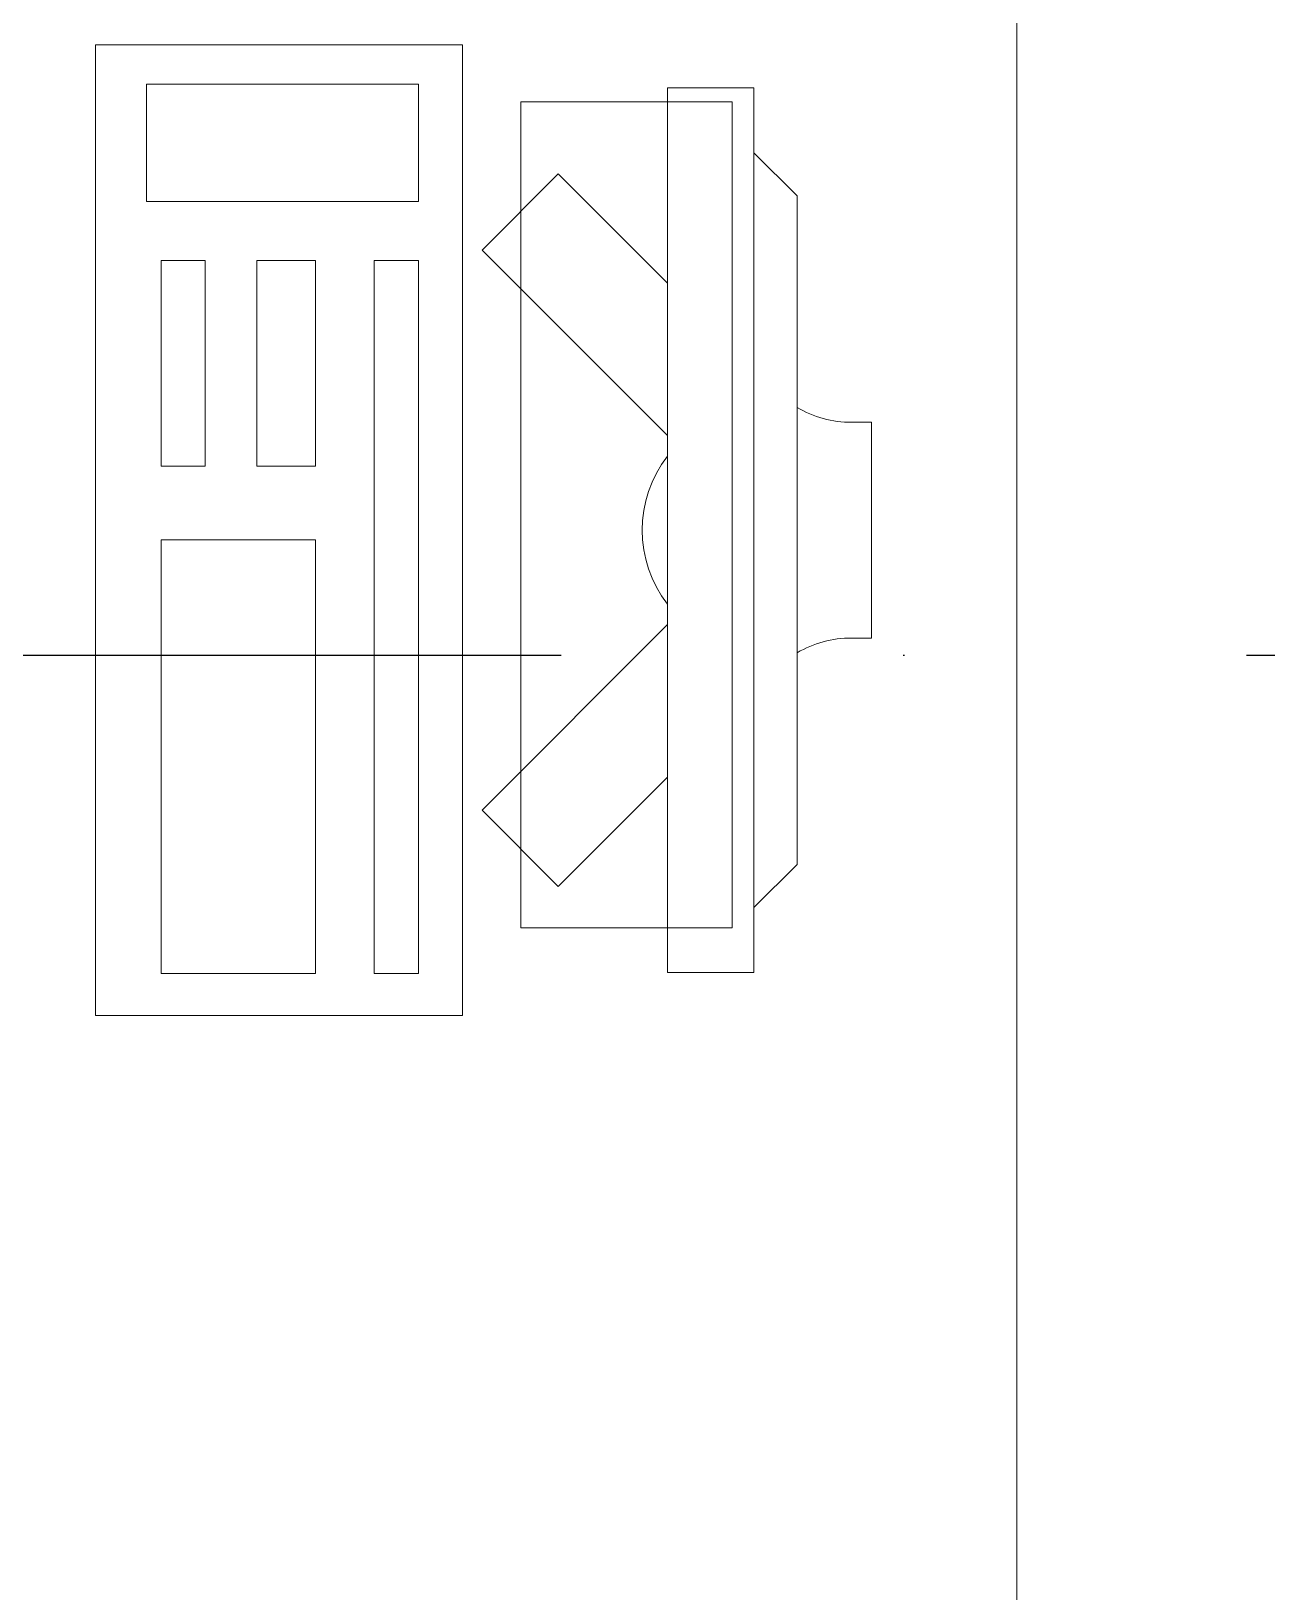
# Model space of a CAD drawing. Header units: inches. Extents: x -246178 to 57169, y -29325 to 19878.
# Drawn here: x 32490 to 33063, y -8500 to -7776 of the extents above; entities that cross this region are included whole.
import ezdxf

# ---------------------------------------------------------------- set-up
doc = ezdxf.new("R2010")
doc.units = ezdxf.units.IN
doc.header["$LTSCALE"] = 25
doc.header["$MEASUREMENT"] = 0
doc.linetypes.add('DASHDOT', pattern=[25.4, 12.7, -6.35, 0, -6.35])
doc.layers.get('0').update_dxf_attribs({"color": 8})
doc.layers.add('00-Ground Floor$0$LOADING', color=253, linetype='Continuous', lineweight=5)
doc.layers.add('F-ALRM-CLNG-CNDT', color=51, linetype='DASHDOT', lineweight=25)

# ---------------------------------------------------------------- blocks, each defined once
blk = doc.blocks.new('00-Ground Floor$0$GF21043-P')
at = {"color": 0}
blk.add_line((0.8, 0.75), (-0.8, 0.75), dxfattribs=at)
blk = doc.blocks.new('00-Ground Floor$0$ITCWLS1-P')
at = {"layer": '00-Ground Floor$0$LOADING'}
for p, q in [((-0.17, 0.45), (-0.17, 0)), ((-0.17, 0.45), (0, 0.45)), ((0, 0.45), (0, 0)), ((-0.26509, 0.43, 0), (-0.30509, 0.43, 0)), ((-0.30509, 0.43, 0), (-0.30509, 0.02, 0)), ((-0.26509, 0.43, 0), (-0.26509, 0.02, 0)), ((-0.14957, 0.43047), (-0.12914, 0.43047)), ((-0.12914, 0.43047), (-0.12914, 0.40893)), ((-0.197, 0.40939), (-0.295, 0.40939)), ((-0.295, 0.02639), (-0.295, 0.40939)), ((-0.197, 0.02639), (-0.197, 0.40939)), ((-0.32509, 0.38, 0), (-0.30509, 0.4, 0)), ((-0.32509, 0.38, 0), (-0.32509, 0.07, 0)), ((-0.35032, 0.275), (-0.35961, 0.275)), ((-0.35961, 0.175), (-0.35961, 0.275)), ((-0.35032, 0.175), (-0.35961, 0.175)), ((-0.32509, 0.07, 0), (-0.30509, 0.05, 0)), ((-0.197, 0.02639), (-0.295, 0.02639)), ((-0.30509, 0.02, 0), (-0.26509, 0.02, 0)), ((-0.17, 0), (0, 0))]:
    blk.add_line(p, q, dxfattribs=at)
at = {"layer": '00-Ground Floor$0$LOADING', "extrusion": (2.48281e-10, 3.18408e-10, -1)}
for p, q in [((-0.26509, 0.33952), (-0.21443, 0.39019)), ((-0.17907, 0.35483), (-0.21443, 0.39019)), ((-0.26509, 0.26881), (-0.17907, 0.35483))]:
    blk.add_line(p, q, dxfattribs=at)
at = {"layer": '00-Ground Floor$0$LOADING', "extrusion": (2.48281e-10, -3.18408e-10, -1)}
for p, q in [((-0.26509, 0.18119), (-0.17907, 0.09517)), ((-0.26509, 0.11048), (-0.21443, 0.05981)), ((-0.17907, 0.09517), (-0.21443, 0.05981))]:
    blk.add_line(p, q, dxfattribs=at)
at = {"layer": '00-Ground Floor$0$LOADING'}
for points in [[(-0.12914, 0.40893), (-0.12914, 0.09996), (-0.14957, 0.09996), (-0.14957, 0.43047)], [(-0.14957, 0.09997), (-0.14957, 0.09997), (-0.14957, 0.09997), (-0.14957, 0.09997), (-0.14957, 0.09997), (-0.14957, 0.09997), (-0.14957, 0.09997), (-0.14957, 0.09997), (-0.14957, 0.09997)], [(-0.14957, 0.09997), (-0.14957, 0.09997), (-0.14957, 0.09997), (-0.14957, 0.09997), (-0.14957, 0.09997), (-0.14957, 0.09997), (-0.14957, 0.09997), (-0.14957, 0.09997), (-0.14957, 0.09997), (-0.14957, 0.09997), (-0.14957, 0.09997), (-0.14957, 0.09997), (-0.14957, 0.09997), (-0.14957, 0.09997), (-0.14957, 0.09997), (-0.14957, 0.09997), (-0.14957, 0.09997), (-0.14957, 0.09997)], [(-0.14957, 0.09996), (-0.14957, 0.09996), (-0.14957, 0.09996), (-0.14957, 0.09996), (-0.14957, 0.09996), (-0.14957, 0.09996), (-0.14957, 0.09996), (-0.14957, 0.09996), (-0.14957, 0.09996), (-0.14957, 0.09996)], [(-0.14957, 0.09996), (-0.14957, 0.09996), (-0.14957, 0.09996), (-0.14957, 0.09996), (-0.14957, 0.09996), (-0.14957, 0.09996), (-0.14957, 0.09996)], [(-0.14957, 0.09997), (-0.14957, 0.09997), (-0.14957, 0.09997), (-0.14957, 0.09997), (-0.14957, 0.09997), (-0.14957, 0.09997), (-0.14957, 0.09997), (-0.14957, 0.09997), (-0.14957, 0.09997), (-0.14957, 0.09997)], [(-0.14957, 0.09997), (-0.14957, 0.09997), (-0.14957, 0.09997), (-0.14957, 0.09997), (-0.14957, 0.09997), (-0.14957, 0.09997), (-0.14957, 0.09997), (-0.14957, 0.09997), (-0.14957, 0.09997), (-0.14957, 0.09997), (-0.14957, 0.09997), (-0.14957, 0.09997), (-0.14957, 0.09997), (-0.14957, 0.09997), (-0.14957, 0.09997)], [(-0.14957, 0.09997), (-0.14957, 0.09997), (-0.14957, 0.09997), (-0.14957, 0.09997), (-0.14957, 0.09997), (-0.14957, 0.09997), (-0.14957, 0.09997), (-0.14957, 0.09997), (-0.14957, 0.09997), (-0.14957, 0.09997)], [(-0.14957, 0.09997), (-0.14957, 0.09997), (-0.14957, 0.09997), (-0.14957, 0.09997), (-0.14957, 0.09997), (-0.14957, 0.09997), (-0.14957, 0.09997), (-0.14957, 0.09997), (-0.14957, 0.09997), (-0.14957, 0.09997)], [(-0.14957, 0.09996), (-0.14957, 0.09996), (-0.14957, 0.09996), (-0.14957, 0.09996), (-0.14957, 0.09996), (-0.14957, 0.09996), (-0.14957, 0.09996), (-0.14957, 0.09996), (-0.14957, 0.09996), (-0.14957, 0.09996), (-0.14957, 0.09996), (-0.14957, 0.09996), (-0.14957, 0.09996), (-0.14957, 0.09996), (-0.14957, 0.09996), (-0.14957, 0.09996), (-0.14957, 0.09996), (-0.14957, 0.09996), (-0.14957, 0.09997), (-0.14957, 0.09997), (-0.14957, 0.09997), (-0.14957, 0.09997), (-0.14957, 0.09997), (-0.14957, 0.09997), (-0.14957, 0.09997), (-0.14957, 0.09997), (-0.14957, 0.09997), (-0.14957, 0.09997), (-0.14957, 0.09997), (-0.14957, 0.09997), (-0.14957, 0.09997), (-0.14957, 0.09997), (-0.14956, 0.09997), (-0.14956, 0.09997), (-0.14956, 0.09997), (-0.14956, 0.09996), (-0.14956, 0.09996), (-0.14956, 0.09996), (-0.14956, 0.09996), (-0.14956, 0.09996), (-0.14956, 0.09996), (-0.14956, 0.09996), (-0.14956, 0.09996), (-0.14956, 0.09996), (-0.14956, 0.09996), (-0.14956, 0.09996), (-0.14956, 0.09996), (-0.14956, 0.09996), (-0.14957, 0.09996), (-0.14957, 0.09996), (-0.14957, 0.09996), (-0.14957, 0.09996), (-0.14957, 0.09996), (-0.14957, 0.09996)], [(-0.14957, 0.09996), (-0.14957, 0.09996), (-0.14957, 0.09996), (-0.14957, 0.09996), (-0.14957, 0.09996), (-0.14957, 0.09996), (-0.14957, 0.09996), (-0.14957, 0.09996), (-0.14957, 0.09996), (-0.14957, 0.09996), (-0.14957, 0.09997), (-0.14957, 0.09997), (-0.14957, 0.09997), (-0.14957, 0.09996), (-0.14957, 0.09996), (-0.14957, 0.09996), (-0.14957, 0.09996), (-0.14957, 0.09996), (-0.14957, 0.09996), (-0.14957, 0.09997), (-0.14957, 0.09997), (-0.14957, 0.09997), (-0.14957, 0.09997), (-0.14957, 0.09997), (-0.14957, 0.09997), (-0.14957, 0.09997), (-0.14957, 0.09997), (-0.14957, 0.09997), (-0.14957, 0.09997), (-0.14957, 0.09997), (-0.14957, 0.09997), (-0.14957, 0.09997), (-0.14957, 0.09997), (-0.14957, 0.09997), (-0.14957, 0.09997), (-0.14957, 0.09997), (-0.14957, 0.09997), (-0.14957, 0.09997), (-0.14957, 0.09997), (-0.14957, 0.09997), (-0.14957, 0.09997), (-0.14957, 0.09997), (-0.14957, 0.09997), (-0.14957, 0.09997), (-0.14957, 0.09997), (-0.14957, 0.09997), (-0.14957, 0.09997), (-0.14957, 0.09997), (-0.14957, 0.09997), (-0.14957, 0.09997), (-0.14957, 0.09997), (-0.14957, 0.09997), (-0.14957, 0.09997), (-0.14957, 0.09997), (-0.14957, 0.09997), (-0.14957, 0.09997), (-0.14957, 0.09997), (-0.14957, 0.09997), (-0.14957, 0.09997), (-0.14957, 0.09997), (-0.14957, 0.09997), (-0.14957, 0.09997), (-0.14957, 0.09997), (-0.14957, 0.09997), (-0.14957, 0.09997), (-0.14957, 0.09997), (-0.14957, 0.09997), (-0.14957, 0.09997), (-0.14957, 0.09997), (-0.14957, 0.09997), (-0.14957, 0.09997), (-0.14957, 0.09997), (-0.14957, 0.09997), (-0.14957, 0.09997), (-0.14957, 0.09997), (-0.14957, 0.09997), (-0.14957, 0.09997), (-0.14957, 0.09997), (-0.14957, 0.09997), (-0.14957, 0.09997), (-0.14956, 0.09997), (-0.14957, 0.09997), (-0.14957, 0.09997), (-0.14957, 0.09997), (-0.14957, 0.09997), (-0.14956, 0.09997), (-0.14957, 0.09997), (-0.14957, 0.09997), (-0.14957, 0.09997), (-0.14957, 0.09997), (-0.14957, 0.09997), (-0.14957, 0.09997), (-0.14957, 0.09997), (-0.14957, 0.09997), (-0.14957, 0.09997), (-0.14957, 0.09997), (-0.14956, 0.09997), (-0.14957, 0.09996), (-0.14957, 0.09996), (-0.14957, 0.09996), (-0.14956, 0.09996), (-0.14957, 0.09996), (-0.14957, 0.09996), (-0.14957, 0.09996), (-0.14957, 0.09996), (-0.14957, 0.09996), (-0.14957, 0.09996), (-0.14957, 0.09996), (-0.14957, 0.09996), (-0.14957, 0.09996), (-0.14957, 0.09996)], [(-0.14957, 0.09996), (-0.14957, 0.09996), (-0.14957, 0.09996), (-0.14957, 0.09996), (-0.14957, 0.09996), (-0.14957, 0.09996), (-0.14957, 0.09996), (-0.14957, 0.09996)], [(-0.14957, 0.09996), (-0.14957, 0.09996), (-0.14957, 0.09996), (-0.14957, 0.09996), (-0.14957, 0.09996), (-0.14957, 0.09996), (-0.14957, 0.09996), (-0.14957, 0.09996), (-0.14957, 0.09996), (-0.14957, 0.09996), (-0.14957, 0.09996), (-0.14957, 0.09996), (-0.14957, 0.09996), (-0.14957, 0.09996), (-0.14957, 0.09996), (-0.14957, 0.09996), (-0.14957, 0.09996), (-0.14957, 0.09996), (-0.14957, 0.09996), (-0.14957, 0.09996), (-0.14957, 0.09996), (-0.14957, 0.09996), (-0.14957, 0.09996), (-0.14957, 0.09996), (-0.14957, 0.09996), (-0.14957, 0.09996), (-0.14957, 0.09996), (-0.14957, 0.09996), (-0.14957, 0.09996), (-0.14957, 0.09996), (-0.14957, 0.09996), (-0.14957, 0.09996), (-0.14957, 0.09996), (-0.14957, 0.09996), (-0.14957, 0.09996), (-0.14957, 0.09996), (-0.14957, 0.09996), (-0.14957, 0.09996), (-0.14957, 0.09996), (-0.14957, 0.09996), (-0.14957, 0.09996), (-0.14957, 0.09996), (-0.14957, 0.09996), (-0.14957, 0.09996), (-0.14957, 0.09996), (-0.14957, 0.09996), (-0.14957, 0.09996), (-0.14957, 0.09996), (-0.14956, 0.09996), (-0.14956, 0.09996), (-0.14956, 0.09996), (-0.14956, 0.09996), (-0.14957, 0.09996), (-0.14957, 0.09996), (-0.14957, 0.09996), (-0.14957, 0.09996), (-0.14957, 0.09996), (-0.14957, 0.09996), (-0.14956, 0.09996), (-0.14957, 0.09996), (-0.14957, 0.09996), (-0.14957, 0.09996), (-0.14957, 0.09996), (-0.14957, 0.09996), (-0.14957, 0.09996), (-0.14957, 0.09996), (-0.14957, 0.09996), (-0.14957, 0.09996), (-0.14957, 0.09996), (-0.14956, 0.09996), (-0.14956, 0.09996), (-0.14957, 0.09996), (-0.14957, 0.09996), (-0.14957, 0.09996), (-0.14957, 0.09996), (-0.14957, 0.09996), (-0.14957, 0.09996), (-0.14957, 0.09996), (-0.14957, 0.09996), (-0.14957, 0.09996), (-0.14957, 0.09996), (-0.14957, 0.09996), (-0.14957, 0.09996), (-0.14957, 0.09996), (-0.14957, 0.09996), (-0.14957, 0.09996), (-0.14957, 0.09996), (-0.14957, 0.09996), (-0.14957, 0.09996)], [(-0.14957, 0.09996), (-0.14957, 0.09996), (-0.14957, 0.09996), (-0.14957, 0.09996), (-0.14957, 0.09996), (-0.14957, 0.09996), (-0.14957, 0.09996), (-0.14957, 0.09996), (-0.14957, 0.09996), (-0.14957, 0.09996), (-0.14957, 0.09996), (-0.14957, 0.09996)], [(-0.14957, 0.09996), (-0.14957, 0.09996), (-0.14956, 0.09996), (-0.14956, 0.09996), (-0.14956, 0.09996), (-0.14956, 0.09996), (-0.14957, 0.09996)], [(-0.14957, 0.09996), (-0.14957, 0.09996), (-0.14957, 0.09996), (-0.14957, 0.09996), (-0.14957, 0.09996), (-0.14957, 0.09996), (-0.14957, 0.09996), (-0.14957, 0.09996), (-0.14957, 0.09996), (-0.14956, 0.09996), (-0.14956, 0.09996), (-0.14956, 0.09996), (-0.14956, 0.09996), (-0.14956, 0.09996), (-0.14956, 0.09996), (-0.14956, 0.09996), (-0.14957, 0.09996)]]:
    blk.add_lwpolyline(points, dxfattribs=at)
for points in [[(-0.1019, 0.43047), (-0.03039, 0.43047), (-0.03039, 0.22944), (-0.1019, 0.22944)], [(-0.1019, 0.19536), (-0.07466, 0.19536), (-0.07466, 0.09996), (-0.1019, 0.09996)], [(-0.03039, 0.19536), (-0.05082, 0.19536), (-0.05082, 0.09996), (-0.03039, 0.09996)], [(-0.14956, 0.09996), (-0.14956, 0.09996), (-0.14956, 0.09996), (-0.14956, 0.09996), (-0.14956, 0.09996), (-0.14956, 0.09996), (-0.14956, 0.09996), (-0.14956, 0.09996), (-0.14957, 0.09996), (-0.14957, 0.09996), (-0.14957, 0.09996), (-0.14957, 0.09996), (-0.14957, 0.09996), (-0.14957, 0.09996), (-0.14957, 0.09996), (-0.14957, 0.09996), (-0.14957, 0.09996), (-0.14957, 0.09996), (-0.14957, 0.09996), (-0.14957, 0.09996), (-0.14957, 0.09996), (-0.14957, 0.09996), (-0.14957, 0.09996), (-0.14957, 0.09996), (-0.14957, 0.09996), (-0.14957, 0.09996), (-0.14957, 0.09996), (-0.14957, 0.09996), (-0.14957, 0.09996), (-0.14957, 0.09996), (-0.14957, 0.09996), (-0.14957, 0.09996), (-0.14957, 0.09996), (-0.14957, 0.09996), (-0.14957, 0.09996), (-0.14957, 0.09996), (-0.14957, 0.09996), (-0.14957, 0.09996), (-0.14957, 0.09996), (-0.14957, 0.09996), (-0.14957, 0.09996), (-0.14957, 0.09996), (-0.14957, 0.09996), (-0.14957, 0.09996), (-0.14957, 0.09996), (-0.14957, 0.09996), (-0.14957, 0.09996), (-0.14957, 0.09996), (-0.14957, 0.09996), (-0.14957, 0.09996), (-0.14957, 0.09996), (-0.14957, 0.09996), (-0.14957, 0.09996), (-0.14957, 0.09996), (-0.14957, 0.09996), (-0.14957, 0.09996), (-0.14957, 0.09996), (-0.14956, 0.09996), (-0.14956, 0.09996), (-0.14956, 0.09996), (-0.14956, 0.09996), (-0.14956, 0.09996), (-0.14956, 0.09996), (-0.14956, 0.09996), (-0.14956, 0.09996), (-0.14956, 0.09996), (-0.14956, 0.09996), (-0.14956, 0.09996), (-0.14956, 0.09996), (-0.14956, 0.09996), (-0.14956, 0.09996), (-0.14956, 0.09996), (-0.14956, 0.09996), (-0.14956, 0.09996), (-0.14956, 0.09996), (-0.14956, 0.09996), (-0.14956, 0.09996), (-0.14956, 0.09996), (-0.14956, 0.09996), (-0.14956, 0.09996), (-0.14956, 0.09996), (-0.14956, 0.09996), (-0.14956, 0.09996), (-0.14956, 0.09996), (-0.14956, 0.09996), (-0.14956, 0.09996), (-0.14956, 0.09996), (-0.14956, 0.09996), (-0.14956, 0.09996), (-0.14957, 0.09996), (-0.14957, 0.09996), (-0.14957, 0.09996), (-0.14957, 0.09996), (-0.14957, 0.09996), (-0.14957, 0.09996), (-0.14957, 0.09996), (-0.14957, 0.09996), (-0.14957, 0.09996), (-0.14957, 0.09996), (-0.14957, 0.09996), (-0.14957, 0.09996), (-0.14957, 0.09996), (-0.14957, 0.09996), (-0.14957, 0.09996), (-0.14957, 0.09996), (-0.14957, 0.09996), (-0.14957, 0.09996), (-0.14957, 0.09996), (-0.14957, 0.09996), (-0.14957, 0.09996), (-0.14957, 0.09996), (-0.14957, 0.09996), (-0.14957, 0.09996), (-0.14957, 0.09996), (-0.14957, 0.09996), (-0.14957, 0.09996), (-0.14957, 0.09996), (-0.14957, 0.09996), (-0.14957, 0.09996), (-0.14957, 0.09996), (-0.14957, 0.09996), (-0.14957, 0.09996), (-0.14957, 0.09996), (-0.14957, 0.09996), (-0.14957, 0.09996), (-0.14957, 0.09996), (-0.14957, 0.09996), (-0.14957, 0.09996), (-0.14957, 0.09996), (-0.14957, 0.09996), (-0.14957, 0.09996), (-0.14957, 0.09996), (-0.14957, 0.09996), (-0.14957, 0.09996), (-0.14957, 0.09996), (-0.14957, 0.09996), (-0.14957, 0.09996), (-0.14957, 0.09996), (-0.14957, 0.09996), (-0.14957, 0.09996), (-0.14957, 0.09996), (-0.14957, 0.09996), (-0.14957, 0.09996), (-0.14957, 0.09996), (-0.14957, 0.09996), (-0.14957, 0.09996), (-0.14957, 0.09996), (-0.14957, 0.09996), (-0.14957, 0.09996), (-0.14957, 0.09996), (-0.14957, 0.09996), (-0.14957, 0.09996), (-0.14957, 0.09996), (-0.14957, 0.09996), (-0.14956, 0.09996), (-0.14956, 0.09996), (-0.14956, 0.09996), (-0.14956, 0.09996), (-0.14956, 0.09996), (-0.14956, 0.09996), (-0.14956, 0.09996), (-0.14956, 0.09996), (-0.14956, 0.09996), (-0.14956, 0.09996), (-0.14956, 0.09996), (-0.14956, 0.09996), (-0.14956, 0.09996), (-0.14956, 0.09996), (-0.14956, 0.09996), (-0.14956, 0.09996), (-0.14956, 0.09996), (-0.14956, 0.09996), (-0.14956, 0.09996), (-0.14956, 0.09996), (-0.14956, 0.09996), (-0.14956, 0.09996), (-0.14956, 0.09996), (-0.14956, 0.09996), (-0.14956, 0.09996), (-0.14956, 0.09996), (-0.14956, 0.09996), (-0.14956, 0.09996), (-0.14956, 0.09996), (-0.14956, 0.09996), (-0.14956, 0.09996), (-0.14956, 0.09996), (-0.14956, 0.09996), (-0.14956, 0.09996), (-0.14956, 0.09996), (-0.14956, 0.09996), (-0.14956, 0.09996), (-0.14956, 0.09996), (-0.14956, 0.09996), (-0.14956, 0.09996), (-0.14956, 0.09996), (-0.14956, 0.09996), (-0.14956, 0.09996), (-0.14956, 0.09996), (-0.14956, 0.09996), (-0.14956, 0.09996), (-0.14956, 0.09996), (-0.14957, 0.09996), (-0.14957, 0.09996), (-0.14957, 0.09996), (-0.14957, 0.09996), (-0.14957, 0.09996), (-0.14957, 0.09996), (-0.14957, 0.09996), (-0.14957, 0.09996), (-0.14957, 0.09996), (-0.14957, 0.09996), (-0.14957, 0.09996), (-0.14957, 0.09996), (-0.14957, 0.09996), (-0.14957, 0.09996), (-0.14957, 0.09996), (-0.14957, 0.09996), (-0.14957, 0.09996), (-0.14957, 0.09996), (-0.14957, 0.09996), (-0.14957, 0.09996), (-0.14957, 0.09996), (-0.14957, 0.09996), (-0.14957, 0.09996), (-0.14957, 0.09996), (-0.14957, 0.09996), (-0.14957, 0.09996), (-0.14957, 0.09996), (-0.14957, 0.09996), (-0.14957, 0.09996), (-0.14957, 0.09996), (-0.14957, 0.09996), (-0.14957, 0.09996), (-0.14957, 0.09996), (-0.14957, 0.09996), (-0.14956, 0.09996), (-0.14956, 0.09996), (-0.14956, 0.09996), (-0.14956, 0.09996), (-0.14956, 0.09996), (-0.14956, 0.09996), (-0.14956, 0.09996), (-0.14956, 0.09996), (-0.14956, 0.09996), (-0.14956, 0.09996), (-0.14956, 0.09996), (-0.14956, 0.09996), (-0.14956, 0.09996), (-0.14956, 0.09996), (-0.14956, 0.09996), (-0.14956, 0.09996), (-0.14956, 0.09996), (-0.14956, 0.09996), (-0.14956, 0.09996), (-0.14956, 0.09996), (-0.14956, 0.09996), (-0.14956, 0.09996), (-0.14956, 0.09996), (-0.14956, 0.09996), (-0.14956, 0.09996), (-0.14956, 0.09996), (-0.14956, 0.09996), (-0.14956, 0.09996), (-0.14956, 0.09996), (-0.14956, 0.09996), (-0.14956, 0.09996), (-0.14956, 0.09996), (-0.14956, 0.09996), (-0.14956, 0.09996), (-0.14956, 0.09996), (-0.14956, 0.09996), (-0.14956, 0.09996), (-0.14956, 0.09996), (-0.14956, 0.09996), (-0.14956, 0.09996), (-0.14956, 0.09996), (-0.14956, 0.09996)], [(-0.14957, 0.09996), (-0.14957, 0.09996), (-0.14957, 0.09996), (-0.14957, 0.09996), (-0.14957, 0.09996), (-0.14957, 0.09996), (-0.14957, 0.09996), (-0.14957, 0.09996), (-0.14957, 0.09996), (-0.14957, 0.09996), (-0.14957, 0.09996), (-0.14957, 0.09996), (-0.14957, 0.09996), (-0.14957, 0.09996), (-0.14957, 0.09996), (-0.14957, 0.09996), (-0.14957, 0.09996), (-0.14957, 0.09996), (-0.14957, 0.09996), (-0.14957, 0.09996), (-0.14957, 0.09996), (-0.14957, 0.09996), (-0.14957, 0.09996), (-0.14957, 0.09996), (-0.14957, 0.09996), (-0.14957, 0.09996), (-0.14957, 0.09996), (-0.14957, 0.09996), (-0.14957, 0.09996), (-0.14957, 0.09996), (-0.14957, 0.09996), (-0.14957, 0.09996), (-0.14957, 0.09996), (-0.14957, 0.09996), (-0.14957, 0.09996), (-0.14957, 0.09996), (-0.14957, 0.09996), (-0.14957, 0.09996), (-0.14957, 0.09996), (-0.14957, 0.09996), (-0.14957, 0.09996), (-0.14957, 0.09996), (-0.14957, 0.09996), (-0.14957, 0.09996), (-0.14957, 0.09996), (-0.14957, 0.09996), (-0.14957, 0.09996), (-0.14957, 0.09996), (-0.14957, 0.09996), (-0.14957, 0.09996), (-0.14957, 0.09996), (-0.14957, 0.09996), (-0.14957, 0.09996), (-0.14957, 0.09996), (-0.14957, 0.09996), (-0.14957, 0.09996), (-0.14957, 0.09996), (-0.14957, 0.09996), (-0.14957, 0.09996), (-0.14957, 0.09996), (-0.14957, 0.09996), (-0.14957, 0.09996), (-0.14957, 0.09996), (-0.14957, 0.09996), (-0.14957, 0.09996), (-0.14957, 0.09996), (-0.14957, 0.09996), (-0.14957, 0.09996), (-0.14957, 0.09996), (-0.14957, 0.09996), (-0.14957, 0.09996), (-0.14957, 0.09996), (-0.14957, 0.09996), (-0.14957, 0.09996), (-0.14957, 0.09996), (-0.14957, 0.09996), (-0.14957, 0.09996), (-0.14957, 0.09996), (-0.14957, 0.09996), (-0.14957, 0.09996), (-0.14957, 0.09996), (-0.14957, 0.09996), (-0.14957, 0.09996), (-0.14957, 0.09996), (-0.14957, 0.09996), (-0.14957, 0.09996), (-0.14957, 0.09996), (-0.14957, 0.09996), (-0.14957, 0.09996), (-0.14957, 0.09996), (-0.14957, 0.09996), (-0.14957, 0.09996), (-0.14957, 0.09996), (-0.14957, 0.09996), (-0.14957, 0.09996), (-0.14957, 0.09996), (-0.14957, 0.09996), (-0.14957, 0.09996), (-0.14957, 0.09996), (-0.14957, 0.09996), (-0.14957, 0.09996), (-0.14957, 0.09996), (-0.14957, 0.09996), (-0.14957, 0.09996), (-0.14957, 0.09996), (-0.14957, 0.09996), (-0.14957, 0.09996), (-0.14957, 0.09996), (-0.14957, 0.09996), (-0.14957, 0.09996), (-0.14957, 0.09996), (-0.14957, 0.09996), (-0.14957, 0.09996), (-0.14957, 0.09996), (-0.14957, 0.09996), (-0.14957, 0.09996), (-0.14957, 0.09996), (-0.14957, 0.09996), (-0.14957, 0.09996), (-0.14957, 0.09996), (-0.14957, 0.09996), (-0.14957, 0.09996), (-0.14957, 0.09996), (-0.14957, 0.09996), (-0.14957, 0.09996), (-0.14957, 0.09996), (-0.14957, 0.09996), (-0.14957, 0.09996), (-0.14957, 0.09996), (-0.14957, 0.09996), (-0.14957, 0.09996), (-0.14957, 0.09996), (-0.14957, 0.09996), (-0.14957, 0.09996), (-0.14957, 0.09996), (-0.14957, 0.09996), (-0.14957, 0.09996), (-0.14957, 0.09996), (-0.14957, 0.09996), (-0.14957, 0.09996), (-0.14957, 0.09996), (-0.14957, 0.09996), (-0.14957, 0.09996), (-0.14957, 0.09996), (-0.14957, 0.09996), (-0.14957, 0.09996), (-0.14957, 0.09996), (-0.14957, 0.09996), (-0.14957, 0.09996), (-0.14957, 0.09996), (-0.14957, 0.09996), (-0.14957, 0.09996), (-0.14957, 0.09996), (-0.14957, 0.09996), (-0.14957, 0.09996), (-0.14957, 0.09996), (-0.14957, 0.09996), (-0.14957, 0.09996), (-0.14957, 0.09996), (-0.14957, 0.09996), (-0.14957, 0.09996), (-0.14957, 0.09996), (-0.14957, 0.09996), (-0.14957, 0.09996), (-0.14957, 0.09996), (-0.14957, 0.09996), (-0.14957, 0.09996), (-0.14957, 0.09996), (-0.14957, 0.09996), (-0.14957, 0.09996), (-0.14957, 0.09996), (-0.14957, 0.09996), (-0.14957, 0.09996), (-0.14957, 0.09996), (-0.14957, 0.09996), (-0.14957, 0.09996), (-0.14957, 0.09996), (-0.14957, 0.09996), (-0.14957, 0.09996), (-0.14957, 0.09996), (-0.14957, 0.09996), (-0.14957, 0.09996), (-0.14957, 0.09996), (-0.14957, 0.09996), (-0.14957, 0.09996), (-0.14957, 0.09996), (-0.14957, 0.09996), (-0.14957, 0.09996), (-0.14957, 0.09996), (-0.14957, 0.09996), (-0.14957, 0.09996), (-0.14957, 0.09996), (-0.14957, 0.09996), (-0.14957, 0.09996), (-0.14957, 0.09996), (-0.14957, 0.09996), (-0.14957, 0.09996), (-0.14957, 0.09996), (-0.14957, 0.09996), (-0.14957, 0.09996), (-0.14957, 0.09996), (-0.14957, 0.09996), (-0.14957, 0.09996), (-0.14957, 0.09996), (-0.14957, 0.09996), (-0.14957, 0.09996), (-0.14957, 0.09996), (-0.14957, 0.09996), (-0.14957, 0.09996), (-0.14957, 0.09996), (-0.14957, 0.09996), (-0.14957, 0.09996), (-0.14957, 0.09996), (-0.14957, 0.09996)], [(-0.14957, 0.09996), (-0.14957, 0.09996), (-0.14957, 0.09996), (-0.14957, 0.09996), (-0.14957, 0.09996), (-0.14957, 0.09996), (-0.14957, 0.09996), (-0.14957, 0.09996), (-0.14957, 0.09996), (-0.14957, 0.09996), (-0.14957, 0.09996), (-0.14957, 0.09996), (-0.14957, 0.09996), (-0.14957, 0.09996), (-0.14957, 0.09996), (-0.14957, 0.09996), (-0.14957, 0.09996), (-0.14957, 0.09996), (-0.14957, 0.09996), (-0.14957, 0.09996), (-0.14957, 0.09996), (-0.14957, 0.09996), (-0.14957, 0.09996), (-0.14957, 0.09996), (-0.14957, 0.09996), (-0.14957, 0.09996), (-0.14957, 0.09996), (-0.14957, 0.09996), (-0.14957, 0.09996), (-0.14957, 0.09996), (-0.14957, 0.09996), (-0.14957, 0.09996), (-0.14957, 0.09996), (-0.14957, 0.09996), (-0.14957, 0.09996), (-0.14957, 0.09996), (-0.14957, 0.09996), (-0.14957, 0.09996), (-0.14957, 0.09996), (-0.14957, 0.09996), (-0.14957, 0.09996), (-0.14957, 0.09996), (-0.14957, 0.09996), (-0.14957, 0.09996), (-0.14957, 0.09996), (-0.14957, 0.09996), (-0.14957, 0.09996), (-0.14957, 0.09996), (-0.14957, 0.09996), (-0.14957, 0.09996), (-0.14957, 0.09996), (-0.14957, 0.09996), (-0.14957, 0.09996), (-0.14957, 0.09996), (-0.14957, 0.09996), (-0.14957, 0.09996), (-0.14957, 0.09996), (-0.14957, 0.09996), (-0.14957, 0.09996), (-0.14957, 0.09996), (-0.14957, 0.09996), (-0.14957, 0.09996), (-0.14957, 0.09996), (-0.14957, 0.09996), (-0.14957, 0.09996), (-0.14957, 0.09996), (-0.14957, 0.09996), (-0.14957, 0.09996), (-0.14957, 0.09996), (-0.14957, 0.09996), (-0.14957, 0.09996), (-0.14957, 0.09996), (-0.14957, 0.09996), (-0.14957, 0.09996), (-0.14957, 0.09996), (-0.14957, 0.09996), (-0.14957, 0.09996), (-0.14957, 0.09996), (-0.14957, 0.09996), (-0.14957, 0.09996), (-0.14957, 0.09996), (-0.14957, 0.09996), (-0.14957, 0.09996), (-0.14957, 0.09996), (-0.14957, 0.09996), (-0.14957, 0.09996), (-0.14957, 0.09996), (-0.14957, 0.09996), (-0.14957, 0.09996), (-0.14957, 0.09996), (-0.14957, 0.09996), (-0.14957, 0.09996), (-0.14957, 0.09996), (-0.14957, 0.09996), (-0.14957, 0.09996), (-0.14957, 0.09996), (-0.14957, 0.09996), (-0.14957, 0.09996), (-0.14957, 0.09996), (-0.14957, 0.09996), (-0.14957, 0.09996), (-0.14957, 0.09996), (-0.14957, 0.09996), (-0.14957, 0.09996), (-0.14957, 0.09996), (-0.14957, 0.09996), (-0.14957, 0.09996), (-0.14957, 0.09996), (-0.14957, 0.09996), (-0.14957, 0.09996), (-0.14957, 0.09996), (-0.14957, 0.09996), (-0.14957, 0.09996), (-0.14957, 0.09996), (-0.14957, 0.09996), (-0.14957, 0.09996), (-0.14957, 0.09996), (-0.14957, 0.09996), (-0.14957, 0.09996), (-0.14957, 0.09996), (-0.14957, 0.09996), (-0.14957, 0.09996), (-0.14957, 0.09996), (-0.14957, 0.09996), (-0.14957, 0.09996), (-0.14957, 0.09996), (-0.14957, 0.09996), (-0.14957, 0.09996), (-0.14957, 0.09996), (-0.14957, 0.09996), (-0.14957, 0.09996), (-0.14957, 0.09996), (-0.14957, 0.09996), (-0.14957, 0.09996), (-0.14957, 0.09996), (-0.14957, 0.09996), (-0.14957, 0.09996), (-0.14957, 0.09996), (-0.14957, 0.09996), (-0.14957, 0.09996), (-0.14957, 0.09996), (-0.14957, 0.09996), (-0.14957, 0.09996), (-0.14957, 0.09996), (-0.14957, 0.09996), (-0.14957, 0.09996), (-0.14957, 0.09996), (-0.14957, 0.09996), (-0.14957, 0.09996), (-0.14957, 0.09996), (-0.14957, 0.09996), (-0.14957, 0.09996), (-0.14957, 0.09996), (-0.14957, 0.09996), (-0.14957, 0.09996), (-0.14957, 0.09996), (-0.14957, 0.09996), (-0.14957, 0.09996), (-0.14957, 0.09996), (-0.14957, 0.09996), (-0.14957, 0.09996), (-0.14957, 0.09996), (-0.14957, 0.09996), (-0.14957, 0.09996), (-0.14957, 0.09996), (-0.14957, 0.09996), (-0.14957, 0.09996), (-0.14957, 0.09996), (-0.14957, 0.09996), (-0.14957, 0.09996), (-0.14957, 0.09996), (-0.14957, 0.09996), (-0.14957, 0.09996), (-0.14957, 0.09996), (-0.14957, 0.09996), (-0.14957, 0.09996), (-0.14957, 0.09996), (-0.14957, 0.09996), (-0.14957, 0.09996), (-0.14957, 0.09996), (-0.14957, 0.09996), (-0.14957, 0.09996), (-0.14957, 0.09996), (-0.14957, 0.09996), (-0.14957, 0.09996), (-0.14957, 0.09996), (-0.14957, 0.09996), (-0.14957, 0.09996), (-0.14957, 0.09996), (-0.14957, 0.09996), (-0.14957, 0.09996), (-0.14957, 0.09996), (-0.14957, 0.09996), (-0.14957, 0.09996), (-0.14957, 0.09996), (-0.14957, 0.09996), (-0.14957, 0.09996), (-0.14957, 0.09996), (-0.14957, 0.09996), (-0.14957, 0.09996), (-0.14957, 0.09996), (-0.14957, 0.09996), (-0.14957, 0.09996), (-0.14957, 0.09996), (-0.14957, 0.09996), (-0.14957, 0.09996), (-0.14957, 0.09996), (-0.14957, 0.09996), (-0.14957, 0.09996), (-0.14957, 0.09996), (-0.14957, 0.09996), (-0.14957, 0.09996), (-0.14957, 0.09996), (-0.14957, 0.09996), (-0.14957, 0.09996), (-0.14957, 0.09996), (-0.14957, 0.09996), (-0.14957, 0.09996), (-0.14957, 0.09996)], [(-0.14957, 0.0727), (-0.02358, 0.0727), (-0.02358, 0.01818), (-0.14957, 0.01818)]]:
    blk.add_lwpolyline(points, close=True, dxfattribs=at)
for centre, radius, start, end in [((-0.35032, 0.325), 0.05, 270, 300.30934), ((-0.3089, 0.225), 0.05564, 321.94311, 38.05689), ((-0.35032, 0.125), 0.05, 59.69066, 90)]:
    blk.add_arc(centre, radius, start, end, dxfattribs=at)

msp = doc.modelspace()

# ---------------------------------------------------------------- linework, layer by layer
at = {"layer": 'F-ALRM-CLNG-CNDT'}
msp.add_lwpolyline([(30512.82, -8065.55), (33825.69, -8065.55, -0.414214), (33900.69, -8140.55), (33900.69, -8488.58)], format="xyb", dxfattribs=at)

# ---------------------------------------------------------------- block references
at = {"layer": '00-Ground Floor$0$LOADING', "extrusion": (-2.34731e-18, 2.24019e-05, 1), "xscale": 1000, "yscale": 1000, "zscale": 1000, "rotation": 270}
msp.add_blockref('00-Ground Floor$0$GF21043-P', (32196.8, -8090.68, -0.19), dxfattribs=at)
at = {"layer": '00-Ground Floor$0$LOADING', "extrusion": (-8.01373e-06, -1.94019e-16, 1), "xscale": 1000.000000000008, "yscale": 1000.000000000008, "zscale": 1000.000000000008, "rotation": 180.0000000064648}
msp.add_blockref('00-Ground Floor$0$ITCWLS1-P', (32519.84, -7782.55, -0.26), dxfattribs=at)

doc.saveas('drawing.dxf')
